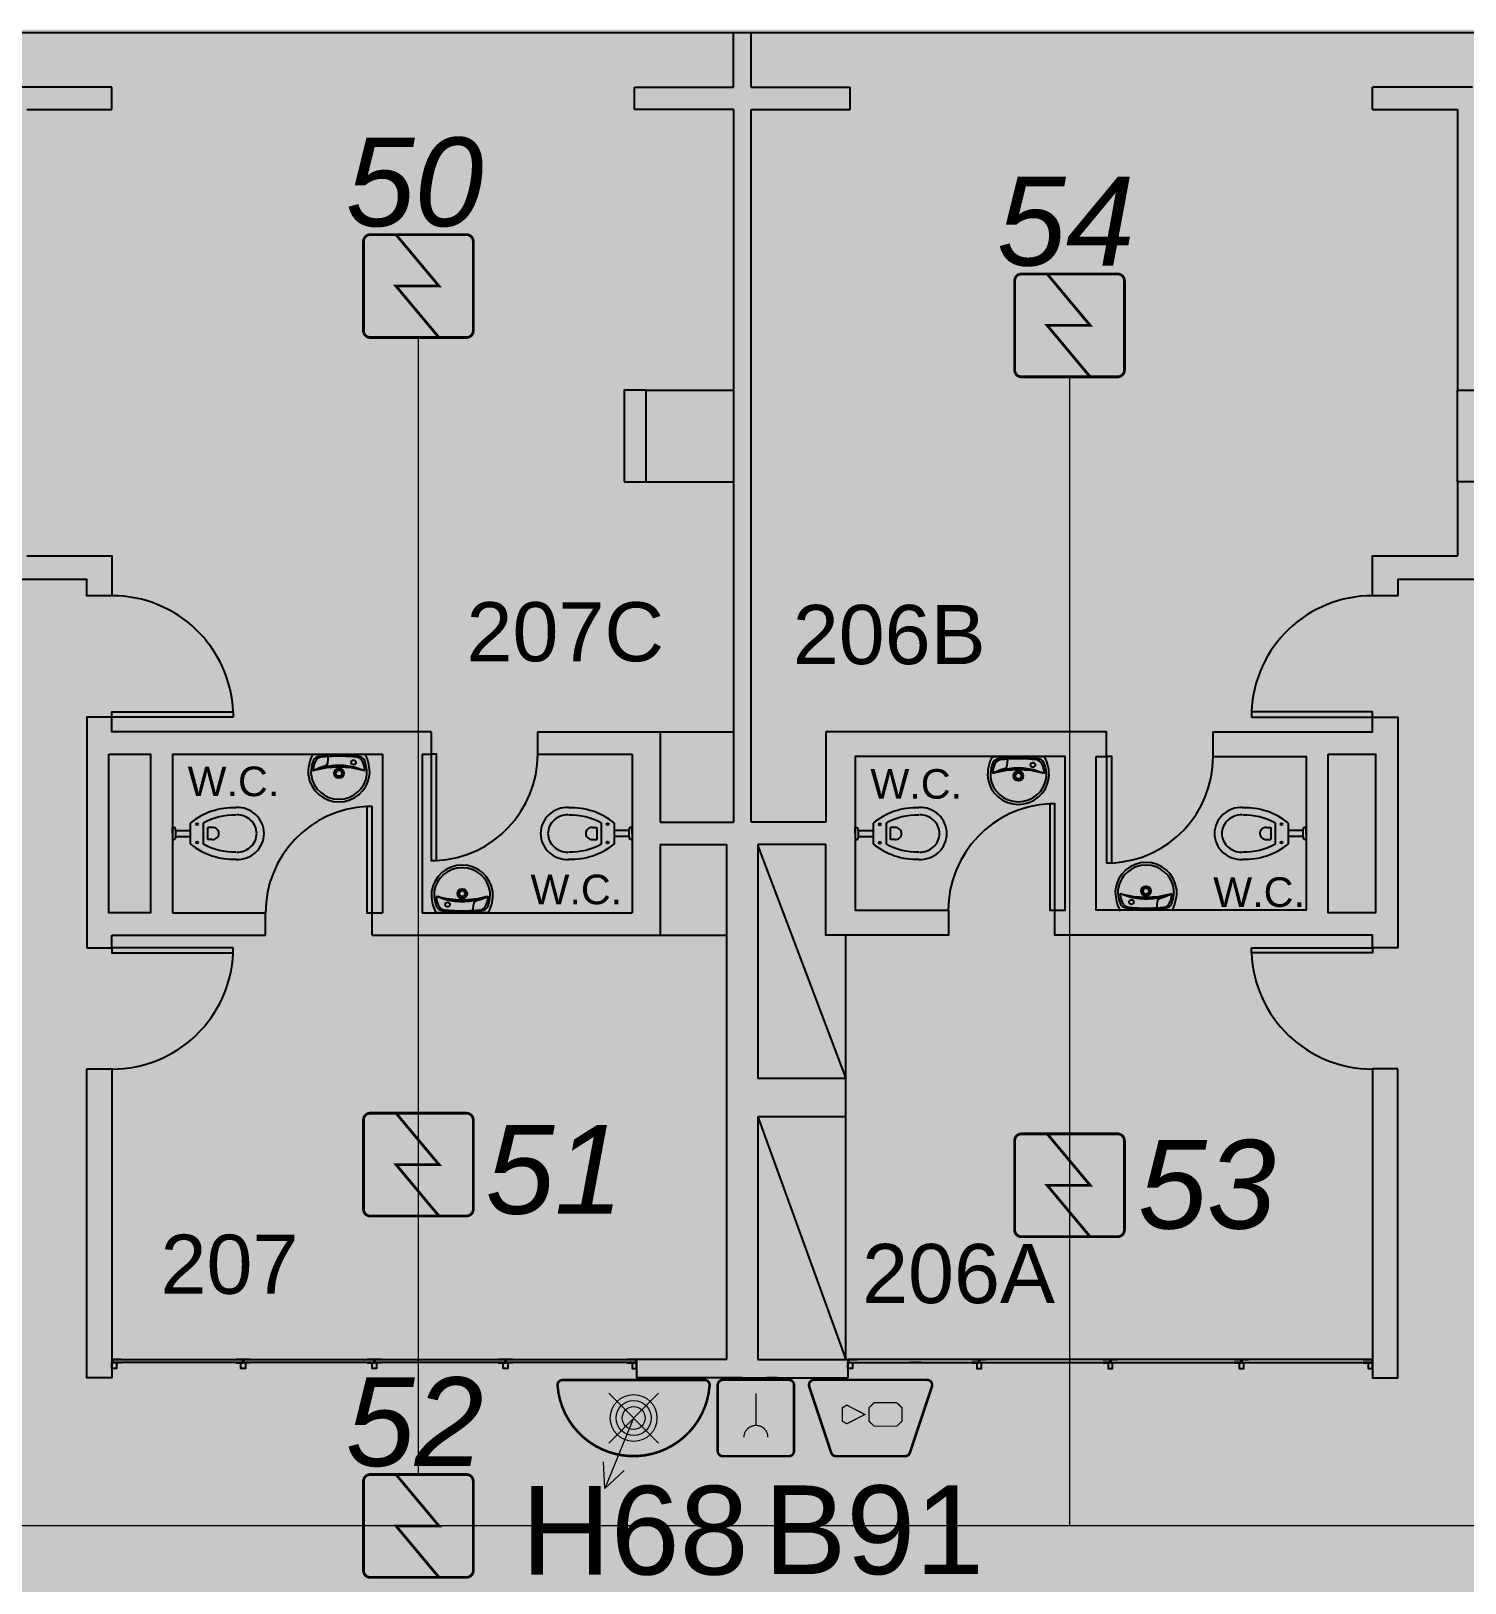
# Model space of a CAD drawing. Header units: metres. Extents: x -331 to 2982, y 362 to 2539.
# Drawn here: x 794.6 to 804.3, y 1904.12 to 1914.62 of the extents above; entities that cross this region are included whole.
import ezdxf
from ezdxf.enums import TextEntityAlignment as Align

# ---------------------------------------------------------------- set-up
doc = ezdxf.new("R2010")
doc.units = ezdxf.units.M
doc.layers.get('0').update_dxf_attribs({"color": 251})
doc.layers.add('_corredores', color=251, linetype='Continuous', plot=False)
doc.layers.add('_salas', color=251, linetype='Continuous', plot=False)
for name, color, linetype in [('ALV', 251, 'Continuous'), ('CX', 251, 'Continuous'), ('DET. FUMAÇA', 1, 'Continuous'), ('Det_Vigas', 251, 'Continuous'), ('Div', 251, 'Continuous'), ('Est', 251, 'Continuous'), ('Mob', 251, 'Continuous'), ('SALAS NOVAS', 7, 'Continuous'), ('Texto_Salas', 251, 'Continuous'), ('vid', 251, 'Continuous'), ('Zlixo04', 251, 'Continuous')]:
    doc.layers.add(name, color=color, linetype=linetype)
doc.styles.add('ARIAL', font='arial.ttf')
doc.styles.add('DESTAQUE', font='arial.ttf', dxfattribs={"height": 0.4})
doc.styles.add('X3G_ENTITY_1416B732', font='arial.ttf', dxfattribs={"height": 0.6})
doc.styles.add('X3G_ENTITY_1416BBCA', font='arial.ttf', dxfattribs={"height": 0.6})
doc.styles.add('X3G_ENTITY_1416BBD4', font='arial.ttf', dxfattribs={"height": 0.6})
doc.styles.add('X3G_ENTITY_1416BBDE', font='arial.ttf', dxfattribs={"height": 0.6})
doc.styles.add('X3G_ENTITY_1416BBE8', font='arial.ttf', dxfattribs={"height": 0.6})
doc.styles.add('X3G_ENTITY_1416BC5C', font='arial.ttf', dxfattribs={"height": 0.6})
doc.styles.add('X3G_ENTITY_1422A53F', font='arial.ttf', dxfattribs={"height": 0.6})

# ---------------------------------------------------------------- blocks, each defined once
blk = doc.blocks.new('WEW')
at = {"color": 1, "lineweight": 0, "true_color": 0xe60000}
for p, q in [((1781.244, 994.005), (1781.439, 994.482)), ((1781.439, 994.482), (1781.308, 994.36)), ((1781.439, 994.482), (1781.447, 994.302)), ((1781.075, 994.175), (1781.413, 993.836)), ((1781.413, 994.175), (1781.075, 993.836))]:
    blk.add_line(p, q, dxfattribs=at)
at = {"color": 1, "true_color": 0xe60000, "const_width": 0.0172}
for points in [[(1779.259, 993.747), (1780.023, 993.747, 0.511918), (1780.056, 993.793), (1779.907, 994.24, 0.322823), (1779.874, 994.263), (1779.408, 994.263, 0.322823), (1779.375, 994.24), (1779.226, 993.793, 0.511918)], [(1780.193, 994.263), (1780.641, 994.263, -0.414214), (1780.675, 994.229), (1780.675, 993.782, -0.414214), (1780.641, 993.747), (1780.193, 993.747, -0.414214), (1780.159, 993.782), (1780.159, 994.229, -0.414214)], [(1780.764, 993.748), (1781.724, 993.748, 0.435311), (1781.759, 993.784, 0.930949), (1780.73, 993.784, 0.435311)]]:
    blk.add_lwpolyline(points, format="xyb", close=True, dxfattribs=at)
at = {"color": 1, "true_color": 0xe60000, "const_width": 0.0086}
for points in [[(1779.463, 994.06), (1779.617, 994.06), (1779.652, 994.026), (1779.652, 993.936), (1779.617, 993.902), (1779.463, 993.902), (1779.428, 993.936), (1779.428, 994.026)], [(1779.832, 993.936), (1779.832, 994.026), (1779.802, 994.044), (1779.679, 993.981), (1779.802, 993.918)]]:
    blk.add_lwpolyline(points, close=True, dxfattribs=at)
for points in [[(1780.336, 994.135), (1780.338, 994.117), (1780.344, 994.099), (1780.351, 994.088), (1780.365, 994.073), (1780.373, 994.067), (1780.386, 994.06), (1780.397, 994.057), (1780.413, 994.055), (1780.421, 994.055), (1780.431, 994.056), (1780.45, 994.062), (1780.464, 994.07), (1780.477, 994.082), (1780.488, 994.096), (1780.494, 994.11), (1780.497, 994.122), (1780.498, 994.13), (1780.498, 994.136)], [(1780.417, 993.837), (1780.417, 994.055)]]:
    blk.add_lwpolyline(points, dxfattribs=at)
at = {"color": 1, "lineweight": 0, "true_color": 0xe60000}
for radius in [0.158, 0.119, 0.0774]:
    blk.add_circle((1781.244, 994.005), radius, dxfattribs=at)
blk = doc.blocks.new('Detector de fumaça')
at = {"layer": 'DET. FUMAÇA', "linetype": 'Continuous', "lineweight": 15, "const_width": 0.0187}
blk.add_lwpolyline([(774.599, 539.816), (775.249, 539.816, -0.414214), (775.296, 539.769), (775.296, 539.167, -0.414214), (775.249, 539.12), (774.599, 539.12, -0.414214), (774.553, 539.167), (774.553, 539.769, -0.414214)], format="xyb", close=True, dxfattribs=at)
blk.add_lwpolyline([(774.773, 539.816), (775.064, 539.468), (774.773, 539.468), (775.064, 539.12)], dxfattribs=at)
blk = doc.blocks.new('VASO')
at = {"layer": 'Mob'}
for p, q in [((302.351, 172.465), (302.38, 172.465)), ((302.38, 172.465), (302.38, 172.383)), ((302.411, 172.354), (302.411, 172.494)), ((302.499, 172.354), (302.499, 172.494)), ((302.619, 172.464), (302.609, 172.464)), ((302.619, 172.424), (302.619, 172.464)), ((302.351, 172.383), (302.38, 172.383)), ((302.599, 172.444), (302.499, 172.444)), ((302.599, 172.404), (302.499, 172.404)), ((302.599, 172.444), (302.599, 172.455)), ((302.599, 172.404), (302.599, 172.444)), ((302.599, 172.404), (302.599, 172.393)), ((302.619, 172.383), (302.609, 172.383)), ((302.619, 172.424), (302.619, 172.383))]:
    blk.add_line(p, q, dxfattribs=at)
for centre in [(302.453, 172.486), (302.453, 172.362)]:
    blk.add_circle(centre, 0.00707, dxfattribs=at)
for centre, radius, start, end in [((302.178, 172.42), 0.179, 86.6811, 178.7962), ((302.205, 172.134), 0.464, 50.6979, 92.0637), ((302.178, 172.42), 0.129, 86.6811, 178.7962), ((302.205, 172.134), 0.414, 60.1325, 92.0637), ((302.349, 172.422), 0.043, 86.6811, 178.7962), ((302.609, 172.455), 0.00935, 90, 180), ((302.178, 172.427), 0.179, 181.2038, 273.3189), ((302.178, 172.427), 0.129, 181.2038, 273.3189), ((302.349, 172.426), 0.043, 181.2038, 273.3189), ((302.609, 172.393), 0.00935, 180, 270), ((302.205, 172.713), 0.464, 267.9363, 309.3021), ((302.205, 172.713), 0.414, 267.9363, 299.8675)]:
    blk.add_arc(centre, radius, start, end, dxfattribs=at)

msp = doc.modelspace()

# ---------------------------------------------------------------- hatches: boundary and pattern name
at = {"layer": '_corredores', "transparency": 33554508}
h = msp.add_hatch(color=256, dxfattribs=at)
h.dxf.hatch_style = 1
h.paths.add_polyline_path([(851.609, 1924.544), (870.379, 1924.544), (870.379, 1926.38), (870.189, 1926.38), (870.189, 1926.577), (870.003, 1926.764), (866.304, 1926.765), (866.288, 1926.731), (866.184, 1926.814), (865.422, 1927.574), (863.994, 1927.574), (862.566, 1927.574), (861.756, 1926.765), (861.72, 1926.765), (861.716, 1926.764), (861.703, 1926.763), (861.685, 1926.763), (858.091, 1926.765), (857.744, 1926.418), (857.397, 1926.765), (853.804, 1926.765), (853.788, 1926.731), (853.684, 1926.814), (852.922, 1927.574), (851.494, 1927.574), (849.748, 1927.574), (849.748, 1926.814), (849.608, 1926.814), (849.608, 1929.894), (841.234, 1929.894), (841.234, 1928.054), (840.474, 1928.054), (840.474, 1927.096), (840.756, 1926.814), (840.374, 1926.432), (840.042, 1926.765), (836.434, 1926.765), (836.419, 1926.731), (836.314, 1926.814), (835.553, 1927.574), (834.124, 1927.574), (832.696, 1927.574), (831.886, 1926.765), (831.85, 1926.765), (831.847, 1926.764), (831.833, 1926.763), (831.815, 1926.763), (828.221, 1926.765), (827.874, 1926.418), (827.528, 1926.765), (823.934, 1926.765), (823.918, 1926.731), (823.814, 1926.814), (823.052, 1927.574), (821.624, 1927.574), (820.195, 1927.574), (819.385, 1926.765), (819.35, 1926.765), (819.346, 1926.764), (819.333, 1926.763), (819.315, 1926.763), (815.721, 1926.765), (815.374, 1926.418), (815.027, 1926.765), (811.434, 1926.765), (811.418, 1926.731), (811.314, 1926.814), (810.552, 1927.574), (809.124, 1927.574), (807.695, 1927.574), (806.886, 1926.765), (806.85, 1926.765), (806.846, 1926.764), (806.833, 1926.763), (806.815, 1926.763), (803.221, 1926.765), (802.874, 1926.418), (802.527, 1926.765), (798.934, 1926.765), (798.918, 1926.731), (798.814, 1926.814), (798.052, 1927.574), (796.624, 1927.574), (795.195, 1927.574), (794.386, 1926.765), (794.35, 1926.765), (794.346, 1926.764), (794.333, 1926.763), (794.315, 1926.763), (790.721, 1926.765), (790.374, 1926.418), (790.027, 1926.765), (786.434, 1926.765), (786.418, 1926.731), (786.314, 1926.814), (785.552, 1927.574), (784.124, 1927.574), (782.696, 1927.574), (781.886, 1926.765), (781.85, 1926.765), (781.846, 1926.764), (781.833, 1926.763), (781.815, 1926.763), (778.221, 1926.765), (777.874, 1926.418), (777.527, 1926.765), (773.934, 1926.765), (773.918, 1926.731), (773.814, 1926.814), (773.052, 1927.574), (771.624, 1927.574), (770.196, 1927.574), (769.386, 1926.765), (769.35, 1926.765), (769.347, 1926.764), (769.333, 1926.763), (769.315, 1926.763), (765.615, 1926.764), (765.429, 1926.577), (765.429, 1926.38), (765.239, 1926.38), (765.239, 1924.544), (770.084, 1924.544), (770.084, 1914.631), (770.394, 1914.631), (770.394, 1905.511), (765.009, 1905.511), (765.009, 1910.811), (763.809, 1910.811), (763.809, 1905.511), (755.909, 1905.511), (755.909, 1910.811), (754.809, 1910.811), (754.809, 1905.511), (746.059, 1905.511), (746.059, 1901.896), (748.429, 1901.896), (748.429, 1903.596), (748.029, 1903.596), (748.029, 1903.796), (754.454, 1903.796), (754.454, 1903.596), (754.129, 1903.596), (754.129, 1901.896), (754.454, 1901.896), (754.454, 1901.696), (754.454, 1901.171), (757.954, 1901.171), (757.954, 1903.571), (757.954, 1903.771), (768.009, 1903.771), (768.009, 1903.751), (768.814, 1903.751), (768.814, 1895.791), (767.984, 1895.791), (767.984, 1895.771), (762.344, 1895.771), (761.069, 1895.771), (761.069, 1893.046), (754.154, 1893.046), (752.479, 1893.046), (752.479, 1860.521), (752.479, 1859.096), (752.479, 1857.621), (754.079, 1857.621), (754.079, 1860.546), (753.904, 1860.546), (753.904, 1863.421), (754.169, 1863.421), (754.169, 1887.631), (760.804, 1887.631), (760.804, 1887.721), (768.909, 1887.721), (770.309, 1887.721), (771.909, 1887.721), (773.009, 1887.721), (775.859, 1887.721), (775.859, 1886.621), (777.159, 1886.621), (777.159, 1887.721), (788.759, 1887.721), (788.759, 1886.621), (790.059, 1886.621), (790.059, 1887.721), (802.309, 1887.721), (804.009, 1887.721), (844.959, 1887.721), (844.959, 1887.896), (845.259, 1887.896), (845.259, 1887.543), (845.259, 1863.221), (807.109, 1863.221), (807.109, 1860.671), (807.109, 1860.571), (806.556, 1860.571), (806.556, 1858.751), (806.556, 1855.871), (806.556, 1855.143), (807.956, 1855.143), (807.956, 1857.121), (809.134, 1857.121), (809.134, 1860.671), (845.259, 1860.671), (845.259, 1855.977), (846.384, 1855.977), (846.384, 1856.871), (846.034, 1856.871), (846.034, 1856.971), (846.434, 1856.971), (846.434, 1860.671), (849.184, 1860.671), (849.184, 1856.971), (849.584, 1856.971), (849.584, 1856.871), (849.234, 1856.871), (849.234, 1855.977), (850.459, 1855.977), (850.459, 1860.671), (859.459, 1860.671), (859.459, 1863.221), (849.559, 1863.221), (849.559, 1888.221), (849.659, 1888.221), (849.659, 1887.721), (854.289, 1887.721), (854.289, 1895.621), (859.259, 1895.621), (859.259, 1905.521), (857.359, 1905.521), (857.359, 1905.621), (858.034, 1905.621), (858.034, 1908.221), (853.709, 1908.221), (853.709, 1908.184), (853.609, 1908.184), (853.609, 1910.121), (850.859, 1910.121), (850.86, 1912.861), (849.659, 1912.861), (849.659, 1908.921), (852.409, 1908.921), (852.409, 1903.771), (852.409, 1895.701), (852.409, 1890.371), (849.559, 1890.371), (849.559, 1908.921), (849.559, 1912.961), (852.259, 1912.961), (852.259, 1914.631), (851.609, 1914.631)])
h.paths.add_polyline_path([(845.929, 1914.631), (846.006, 1914.631), (846.006, 1905.511), (844.999, 1905.511), (844.999, 1909.911), (845.009, 1910.811), (843.809, 1910.811), (843.809, 1905.511), (835.009, 1905.511), (835.009, 1910.811), (833.809, 1910.811), (833.809, 1905.511), (825.009, 1905.511), (825.009, 1910.811), (823.809, 1910.811), (823.809, 1905.511), (815.009, 1905.511), (815.009, 1910.811), (813.809, 1910.811), (813.809, 1905.511), (805.009, 1905.511), (805.009, 1910.811), (803.809, 1910.811), (803.809, 1905.511), (795.009, 1905.511), (795.009, 1910.811), (793.809, 1910.811), (793.809, 1905.511), (785.009, 1905.511), (785.009, 1910.811), (783.809, 1910.811), (783.809, 1905.511), (775.009, 1905.511), (775.009, 1910.811), (773.979, 1910.811), (773.979, 1905.511), (773.194, 1905.511), (773.194, 1914.631), (773.124, 1914.631), (773.124, 1920.111), (775.144, 1920.111), (775.144, 1921.611), (775.124, 1921.611), (775.124, 1922.031), (773.624, 1922.031), (773.624, 1921.611), (773.164, 1921.611), (773.164, 1924.544), (845.929, 1924.543), (845.929, 1921.611), (845.469, 1921.611), (845.469, 1922.031), (843.969, 1922.031), (843.969, 1921.611), (843.949, 1920.111), (845.929, 1920.111)], flags=16)
h.paths.add_polyline_path([(851.494, 1926.432), (851.112, 1926.814), (851.494, 1927.196), (851.876, 1926.814)], flags=16)
h.paths.add_polyline_path([(845.244, 1926.432), (844.862, 1926.814), (845.244, 1927.196), (845.626, 1926.814)], flags=16)
h.paths.add_polyline_path([(845.119, 1903.801), (845.119, 1895.821), (845.259, 1895.821), (845.259, 1890.321), (839.659, 1890.321), (775.859, 1890.321), (772.984, 1890.321), (772.984, 1895.791), (771.754, 1895.791), (771.754, 1903.746), (773.099, 1903.746), (773.099, 1903.801)], flags=16)
h.paths.add_polyline_path([(834.506, 1926.814), (834.124, 1926.432), (833.742, 1926.814), (834.124, 1927.196)], flags=16)
h.paths.add_polyline_path([(863.612, 1926.814), (863.994, 1927.196), (864.376, 1926.814), (863.994, 1926.432)], flags=16)
h.paths.add_polyline_path([(845.259, 1895.821), (845.259, 1890.321), (839.659, 1890.321), (775.859, 1890.321), (772.984, 1890.321), (772.984, 1895.821), (775.859, 1895.821), (839.659, 1895.821)], flags=0)
h.paths.add_polyline_path([(822.006, 1926.814), (821.624, 1926.432), (821.242, 1926.814), (821.624, 1927.196)], flags=16)
h.paths.add_polyline_path([(809.506, 1926.814), (809.124, 1926.432), (808.742, 1926.814), (809.124, 1927.196)], flags=16)
h.paths.add_polyline_path([(797.006, 1926.814), (796.624, 1926.432), (796.242, 1926.814), (796.624, 1927.196)], flags=16)
h.paths.add_polyline_path([(784.506, 1926.814), (784.124, 1926.432), (783.742, 1926.814), (784.124, 1927.196)], flags=16)
h.paths.add_polyline_path([(772.006, 1926.814), (771.624, 1926.432), (771.242, 1926.814), (771.624, 1927.196)], flags=16)
edge = h.paths.add_edge_path(flags=16)
edge.add_line((767.555, 1893.924), (767.408, 1893.821))
edge.add_line((767.408, 1893.821), (767.203, 1894.065))
edge.add_line((767.203, 1894.065), (766.309, 1893.171))
edge.add_arc((765.909, 1892.771), 0.565, -45, 45, ccw=False)
edge.add_line((766.309, 1892.372), (767.203, 1891.477))
edge.add_line((767.203, 1891.477), (767.408, 1891.721))
edge.add_line((767.408, 1891.721), (767.555, 1891.618))
edge.add_arc((765.909, 1892.771), 2.01, 35, 325, ccw=False)
at = {"layer": '_salas', "transparency": 33554559}
h = msp.add_hatch(color=256, dxfattribs=at)
h.dxf.hatch_style = 1
h.paths.add_polyline_path([(805.009, 1905.511), (813.809, 1905.511), (813.809, 1910.811), (815.009, 1910.811), (815.009, 1905.511), (823.809, 1905.511), (823.809, 1910.811), (825.009, 1910.811), (825.009, 1905.511), (833.809, 1905.511), (833.809, 1910.811), (835.009, 1910.811), (835.009, 1905.511), (843.809, 1905.511), (843.809, 1910.811), (845.009, 1910.811), (845.009, 1909.911), (844.999, 1909.911), (844.999, 1905.511), (846.006, 1905.511), (846.006, 1914.631), (773.194, 1914.631), (773.194, 1905.511), (773.979, 1905.511), (773.979, 1910.811), (775.009, 1910.811), (775.009, 1905.511), (783.809, 1905.511), (783.809, 1910.811), (785.009, 1910.811), (785.009, 1905.511), (793.809, 1905.511), (793.809, 1910.811), (795.009, 1910.811), (795.009, 1905.511), (803.809, 1905.511), (803.809, 1910.811), (805.009, 1910.811)])

# ---------------------------------------------------------------- linework, layer by layer
at = {"layer": 'ALV'}
for p, q in [((799.349, 1914.241), (799.349, 1914.611)), ((795.144, 1914.241), (794.469, 1914.241)), ((795.144, 1914.091), (795.144, 1914.241)), ((798.679, 1914.091), (798.679, 1914.241)), ((798.679, 1914.241), (799.349, 1914.241)), ((794.569, 1914.091), (795.144, 1914.091)), ((799.349, 1914.091), (798.679, 1914.091)), ((799.349, 1914.091), (799.349, 1909.269)), ((797.304, 1909.881), (797.304, 1909.731)), ((798.024, 1909.881), (798.854, 1909.881)), ((798.024, 1909.881), (798.024, 1909.731)), ((798.854, 1909.881), (798.854, 1909.269)), ((795.554, 1909.731), (795.554, 1908.656)), ((795.554, 1909.731), (796.974, 1909.731)), ((796.974, 1909.731), (796.974, 1908.656)), ((797.244, 1909.731), (797.304, 1909.731)), ((797.244, 1909.731), (797.244, 1908.656)), ((798.024, 1909.731), (798.664, 1909.731)), ((798.664, 1909.731), (798.664, 1908.656)), ((798.854, 1909.269), (799.349, 1909.269)), ((798.854, 1909.119), (798.854, 1908.506)), ((798.854, 1909.119), (799.304, 1909.119)), ((799.304, 1905.636), (799.304, 1909.119)), ((795.554, 1908.656), (796.184, 1908.656)), ((796.184, 1908.506), (796.184, 1908.656)), ((796.904, 1908.656), (796.974, 1908.656)), ((796.904, 1908.506), (796.904, 1908.656)), ((797.244, 1908.656), (798.664, 1908.656)), ((795.144, 1908.506), (796.184, 1908.506)), ((795.144, 1908.421), (795.144, 1908.506)), ((796.904, 1908.506), (798.854, 1908.506)), ((794.974, 1908.421), (795.144, 1908.421)), ((799.304, 1905.636), (798.694, 1905.636)), ((798.694, 1905.636), (798.694, 1905.511)), ((799.409, 1905.511), (798.694, 1905.511))]:
    msp.add_line(p, q, dxfattribs=at)
at = {"layer": 'ALV', "color": 251}
for p, q in [((799.469, 1914.241), (799.469, 1914.611)), ((799.469, 1914.241), (800.139, 1914.241)), ((800.139, 1914.091), (800.139, 1914.241)), ((803.674, 1914.091), (803.674, 1914.241)), ((804.349, 1914.241), (803.674, 1914.241)), ((799.469, 1909.269), (799.469, 1914.091)), ((799.469, 1914.091), (800.139, 1914.091)), ((803.674, 1914.091), (804.249, 1914.091)), ((804.249, 1914.091), (804.249, 1912.191)), ((804.249, 1911.571), (804.249, 1911.071)), ((800.964, 1909.881), (799.974, 1909.881)), ((799.974, 1909.881), (799.974, 1909.269)), ((799.974, 1909.269), (799.469, 1909.269)), ((799.514, 1909.119), (799.514, 1907.536)), ((800.109, 1907.536), (799.514, 1907.536)), ((800.109, 1907.276), (800.109, 1907.536)), ((799.514, 1907.276), (799.514, 1905.636)), ((800.109, 1907.276), (799.514, 1907.276)), ((799.514, 1905.636), (800.124, 1905.636)), ((800.124, 1905.636), (800.124, 1905.511)), ((799.409, 1905.511), (800.124, 1905.511))]:
    msp.add_line(p, q, dxfattribs=at)
at = {"layer": 'ALV'}
for points in [[(794.569, 1911.071), (795.144, 1911.071), (795.144, 1910.801), (794.974, 1910.801), (794.974, 1910.911), (793.844, 1910.911), (793.844, 1910.801), (793.674, 1910.801), (793.674, 1911.071), (794.249, 1911.071)], [(797.304, 1909.881), (795.144, 1909.881), (795.144, 1909.981), (794.974, 1909.981), (794.974, 1908.421)], [(796.047, 1905.615), (796.047, 1905.575), (796.017, 1905.575), (796.017, 1905.615)], [(796.934, 1905.615), (796.934, 1905.575), (796.904, 1905.575), (796.904, 1905.615)]]:
    msp.add_lwpolyline(points, dxfattribs=at)
at = {"layer": 'ALV', "color": 251}
for points in [[(804.569, 1911.071), (805.144, 1911.071), (805.144, 1910.801), (804.974, 1910.801), (804.974, 1910.911), (803.844, 1910.911), (803.844, 1910.801), (803.674, 1910.801), (803.674, 1911.071), (804.249, 1911.071)], [(802.594, 1909.881), (803.674, 1909.881), (803.674, 1909.981), (803.844, 1909.981), (803.844, 1908.421), (803.674, 1908.421), (803.674, 1908.506), (801.524, 1908.506), (801.524, 1908.674), (801.594, 1908.674), (801.594, 1909.714), (800.174, 1909.714), (800.174, 1908.674), (800.804, 1908.674), (800.804, 1908.506), (799.974, 1908.506), (799.974, 1909.119), (799.514, 1909.119)], [(801.804, 1909.714), (801.874, 1909.714), (801.874, 1909.881), (799.974, 1909.881)], [(802.594, 1909.881), (802.594, 1909.714), (803.224, 1909.714), (803.224, 1908.674), (801.804, 1908.674), (801.804, 1909.714)]]:
    msp.add_lwpolyline(points, dxfattribs=at)
at = {"layer": 'ALV'}
for points in [[(795.124, 1909.731), (795.404, 1909.731), (795.404, 1908.656), (795.124, 1908.656)], [(794.974, 1907.601), (795.144, 1907.601), (795.144, 1905.511), (794.974, 1905.511)], [(795.148, 1905.635), (798.69, 1905.635), (798.69, 1905.615), (795.148, 1905.615)], [(795.984, 1905.635), (796.029, 1905.635), (796.029, 1905.615), (795.984, 1905.615), (795.984, 1905.614), (796.03, 1905.614), (796.03, 1905.636), (795.984, 1905.636)], [(796.033, 1905.636), (796.03, 1905.636), (796.03, 1905.614), (796.033, 1905.614)], [(796.08, 1905.635), (796.034, 1905.635), (796.034, 1905.615), (796.08, 1905.615), (796.08, 1905.614), (796.033, 1905.614), (796.033, 1905.636), (796.08, 1905.636)], [(796.871, 1905.635), (796.917, 1905.635), (796.917, 1905.615), (796.871, 1905.615), (796.871, 1905.614), (796.918, 1905.614), (796.918, 1905.636), (796.871, 1905.636)], [(796.921, 1905.636), (796.918, 1905.636), (796.918, 1905.614), (796.921, 1905.614)], [(796.967, 1905.635), (796.922, 1905.635), (796.922, 1905.615), (796.967, 1905.615), (796.967, 1905.614), (796.921, 1905.614), (796.921, 1905.636), (796.967, 1905.636)]]:
    msp.add_lwpolyline(points, close=True, dxfattribs=at)
at = {"layer": 'ALV', "color": 251}
for points in [[(803.374, 1909.731), (803.694, 1909.731), (803.694, 1908.656), (803.374, 1908.656)], [(803.844, 1907.601), (803.674, 1907.601), (803.674, 1905.511), (803.844, 1905.511)]]:
    msp.add_lwpolyline(points, close=True, dxfattribs=at)
at = {"layer": 'CX'}
for points in [[(795.964, 1909.981), (795.144, 1909.981), (795.144, 1910.016), (795.964, 1910.016)], [(797.339, 1909.011), (797.339, 1909.731), (797.304, 1909.731), (797.304, 1909.011)], [(796.869, 1909.376), (796.869, 1908.656), (796.904, 1908.656), (796.904, 1909.376)], [(795.964, 1908.421), (795.144, 1908.421), (795.144, 1908.386), (795.964, 1908.386)], [(795.147, 1905.636), (795.144, 1905.636), (795.144, 1905.614), (795.147, 1905.614)], [(795.207, 1905.635), (795.148, 1905.635), (795.148, 1905.615), (795.207, 1905.615), (795.207, 1905.614), (795.147, 1905.614), (795.147, 1905.636), (795.207, 1905.636)], [(797.759, 1905.635), (797.804, 1905.635), (797.804, 1905.615), (797.759, 1905.615), (797.759, 1905.614), (797.805, 1905.614), (797.805, 1905.636), (797.759, 1905.636)], [(797.808, 1905.636), (797.805, 1905.636), (797.805, 1905.614), (797.808, 1905.614)], [(797.855, 1905.635), (797.809, 1905.635), (797.809, 1905.615), (797.855, 1905.615), (797.855, 1905.614), (797.808, 1905.614), (797.808, 1905.636), (797.855, 1905.636)], [(798.631, 1905.635), (798.69, 1905.635), (798.69, 1905.615), (798.631, 1905.615), (798.631, 1905.614), (798.691, 1905.614), (798.691, 1905.636), (798.631, 1905.636)], [(798.691, 1905.636), (798.694, 1905.636), (798.694, 1905.614), (798.691, 1905.614)]]:
    msp.add_lwpolyline(points, close=True, dxfattribs=at)
at = {"layer": 'CX', "color": 251}
for points in [[(802.854, 1909.981), (803.674, 1909.981), (803.674, 1910.016), (802.854, 1910.016)], [(801.909, 1908.994), (801.909, 1909.714), (801.874, 1909.714), (801.874, 1908.994)], [(801.489, 1909.394), (801.489, 1908.674), (801.524, 1908.674), (801.524, 1909.394)], [(802.854, 1908.421), (803.674, 1908.421), (803.674, 1908.386), (802.854, 1908.386)], [(800.127, 1905.636), (800.124, 1905.636), (800.124, 1905.614), (800.127, 1905.614)], [(800.187, 1905.635), (800.128, 1905.635), (800.128, 1905.615), (800.187, 1905.615), (800.187, 1905.614), (800.127, 1905.614), (800.127, 1905.636), (800.187, 1905.636)], [(800.964, 1905.635), (801.009, 1905.635), (801.009, 1905.615), (800.964, 1905.615), (800.964, 1905.614), (801.01, 1905.614), (801.01, 1905.636), (800.964, 1905.636)], [(801.01, 1905.636), (801.013, 1905.636), (801.013, 1905.614), (801.01, 1905.614)], [(801.06, 1905.635), (801.014, 1905.635), (801.014, 1905.615), (801.06, 1905.615), (801.06, 1905.614), (801.013, 1905.614), (801.013, 1905.636), (801.06, 1905.636)], [(801.851, 1905.635), (801.897, 1905.635), (801.897, 1905.615), (801.851, 1905.615), (801.851, 1905.614), (801.898, 1905.614), (801.898, 1905.636), (801.851, 1905.636)], [(801.898, 1905.636), (801.901, 1905.636), (801.901, 1905.614), (801.898, 1905.614)], [(801.947, 1905.635), (801.902, 1905.635), (801.902, 1905.615), (801.947, 1905.615), (801.947, 1905.614), (801.901, 1905.614), (801.901, 1905.636), (801.947, 1905.636)], [(802.739, 1905.635), (802.784, 1905.635), (802.784, 1905.615), (802.739, 1905.615), (802.739, 1905.614), (802.785, 1905.614), (802.785, 1905.636), (802.739, 1905.636)], [(802.785, 1905.636), (802.788, 1905.636), (802.788, 1905.614), (802.785, 1905.614)], [(802.835, 1905.635), (802.789, 1905.635), (802.789, 1905.615), (802.835, 1905.615), (802.835, 1905.614), (802.788, 1905.614), (802.788, 1905.636), (802.835, 1905.636)], [(803.611, 1905.635), (803.67, 1905.635), (803.67, 1905.615), (803.611, 1905.615), (803.611, 1905.614), (803.671, 1905.614), (803.671, 1905.636), (803.611, 1905.636)], [(803.671, 1905.636), (803.674, 1905.636), (803.674, 1905.614), (803.671, 1905.614)]]:
    msp.add_lwpolyline(points, close=True, dxfattribs=at)
at = {"layer": 'CX'}
for points in [[(795.174, 1905.615), (795.174, 1905.575), (795.144, 1905.575), (795.144, 1905.615)], [(797.822, 1905.615), (797.822, 1905.575), (797.792, 1905.575), (797.792, 1905.615)], [(798.664, 1905.615), (798.664, 1905.575), (798.694, 1905.575), (798.694, 1905.615)]]:
    msp.add_lwpolyline(points, dxfattribs=at)
at = {"layer": 'CX', "color": 251}
for points in [[(800.154, 1905.615), (800.154, 1905.575), (800.124, 1905.575), (800.124, 1905.615)], [(800.997, 1905.615), (800.997, 1905.575), (801.027, 1905.575), (801.027, 1905.615)], [(801.884, 1905.615), (801.884, 1905.575), (801.914, 1905.575), (801.914, 1905.615)], [(802.772, 1905.615), (802.772, 1905.575), (802.802, 1905.575), (802.802, 1905.615)], [(803.644, 1905.615), (803.644, 1905.575), (803.674, 1905.575), (803.674, 1905.615)]]:
    msp.add_lwpolyline(points, dxfattribs=at)
at = {"layer": 'CX', "color": 251, "true_color": 0x606060}
for centre, radius, start, end in [((795.144, 1909.981), 0.821, 2.4441, 90), ((797.304, 1909.731), 0.721, 272.783, 0), ((796.904, 1908.656), 0.721, 92.783, 180), ((795.144, 1908.421), 0.821, 270, 357.5559)]:
    msp.add_arc(centre, radius, start, end, dxfattribs=at)
at = {"layer": 'CX', "color": 251}
for centre, radius, start, end in [((803.674, 1909.981), 0.821, 90, 177.5559), ((801.874, 1909.714), 0.721, 272.783, 0), ((801.524, 1908.674), 0.721, 92.783, 180), ((803.674, 1908.421), 0.821, 182.4441, 270)]:
    msp.add_arc(centre, radius, start, end, dxfattribs=at)
at = {"layer": 'Det_Vigas', "color": 251}
for p, q in [((795.64, 1905.615), (795.565, 1905.615)), ((800.62, 1905.615), (800.545, 1905.615)), ((799.647, 1905.511), (799.572, 1905.511))]:
    msp.add_line(p, q, dxfattribs=at)
at = {"layer": 'Div', "color": 150, "linetype": 'Continuous', "lineweight": 0}
for p, q in [((797.218, 1904.857), (797.218, 1912.549)), ((801.623, 1912.282), (801.623, 1904.51)), ((847.293, 1904.51), (748.299, 1904.51))]:
    msp.add_line(p, q, dxfattribs=at)
at = {"layer": 'Est'}
msp.add_lwpolyline([(798.609, 1911.571), (798.759, 1911.571), (798.759, 1912.191), (798.609, 1912.191)], close=True, dxfattribs=at)
at = {"layer": 'Est', "color": 251}
msp.add_lwpolyline([(804.249, 1912.191), (804.569, 1912.191), (804.569, 1911.571), (804.249, 1911.571)], close=True, dxfattribs=at)
at = {"layer": 'Mob'}
for p, q in [((798.759, 1912.191), (799.349, 1912.191)), ((798.759, 1911.571), (799.349, 1911.571)), ((798.854, 1909.881), (799.349, 1909.881)), ((796.503, 1909.731), (796.855, 1909.731)), ((795.674, 1909.264), (795.674, 1909.124)), ((795.762, 1909.264), (795.762, 1909.124)), ((798.456, 1909.124), (798.456, 1909.264)), ((798.544, 1909.124), (798.544, 1909.264)), ((795.554, 1909.194), (795.554, 1909.234)), ((795.554, 1909.234), (795.565, 1909.234)), ((795.554, 1909.194), (795.554, 1909.153)), ((795.574, 1909.214), (795.574, 1909.225)), ((795.574, 1909.214), (795.574, 1909.174)), ((795.574, 1909.214), (795.674, 1909.214)), ((795.574, 1909.174), (795.674, 1909.174)), ((795.574, 1909.174), (795.574, 1909.163)), ((795.793, 1909.153), (795.793, 1909.234)), ((795.822, 1909.234), (795.793, 1909.234)), ((798.396, 1909.234), (798.425, 1909.234)), ((798.425, 1909.234), (798.425, 1909.153)), ((798.644, 1909.214), (798.544, 1909.214)), ((798.644, 1909.174), (798.544, 1909.174)), ((798.644, 1909.214), (798.644, 1909.225)), ((798.644, 1909.174), (798.644, 1909.214)), ((798.644, 1909.174), (798.644, 1909.163)), ((798.664, 1909.234), (798.653, 1909.234)), ((798.664, 1909.194), (798.664, 1909.234)), ((798.664, 1909.194), (798.664, 1909.153)), ((795.554, 1909.153), (795.565, 1909.153)), ((795.822, 1909.153), (795.793, 1909.153)), ((798.396, 1909.153), (798.425, 1909.153)), ((798.664, 1909.153), (798.653, 1909.153)), ((797.69, 1908.656), (797.339, 1908.656)), ((798.854, 1908.506), (799.304, 1908.506))]:
    msp.add_line(p, q, dxfattribs=at)
at = {"layer": 'Mob', "color": 251}
for p, q in [((801.101, 1909.714), (801.452, 1909.714)), ((802.317, 1908.674), (801.966, 1908.674))]:
    msp.add_line(p, q, dxfattribs=at)
at = {"layer": 'Mob', "color": 251, "ltscale": 0.8}
for p, q in [((799.514, 1909.111), (800.109, 1907.536)), ((799.514, 1907.276), (800.109, 1905.636))]:
    msp.add_line(p, q, dxfattribs=at)
at = {"layer": 'Mob'}
for points in [[(796.68, 1909.72, 0.019765), (796.554, 1909.715, 0.055725), (796.536, 1909.713, 0.26837), (796.503, 1909.677, 0.08527), (796.491, 1909.59, 0.373975), (796.68, 1909.425, 0.373975), (796.869, 1909.59, 0.08527), (796.857, 1909.677, 0.26837), (796.824, 1909.713, 0.055725), (796.806, 1909.715, 0.019765)], [(797.514, 1908.667, 0.019765), (797.64, 1908.672, 0.055725), (797.658, 1908.674, 0.26837), (797.691, 1908.71, 0.08527), (797.703, 1908.798, 0.373975), (797.514, 1908.962, 0.373975), (797.324, 1908.798, 0.08527), (797.336, 1908.71, 0.26837), (797.37, 1908.674, 0.055725), (797.388, 1908.672, 0.019765)]]:
    msp.add_lwpolyline(points, format="xyb", close=True, dxfattribs=at)
for points in [[(796.854, 1909.624, 0.09339), (796.842, 1909.677, 0.281673), (796.797, 1909.71, 0.022774), (796.707, 1909.716), (796.68, 1909.716), (796.653, 1909.716, 0.022774), (796.563, 1909.71, 0.281673), (796.518, 1909.677, 0.09339), (796.505, 1909.624)], [(796.515, 1909.62, -0.467154), (796.518, 1909.627, -0.039312), (796.585, 1909.651, 0.320715), (796.604, 1909.671, 0.032811), (796.608, 1909.709)], [(796.854, 1909.624, -0.557482), (796.847, 1909.619, 0.068592), (796.743, 1909.649, 0.02486), (796.68, 1909.654, 0.02486), (796.617, 1909.649, 0.068592), (796.513, 1909.619, -0.557482), (796.505, 1909.624)], [(796.847, 1909.619, 0.072415), (796.68, 1909.642, 0.072415), (796.512, 1909.619)], [(797.339, 1908.763, -0.557482), (797.347, 1908.768, 0.068592), (797.451, 1908.738, 0.02486), (797.514, 1908.733, 0.02486), (797.577, 1908.738, 0.068592), (797.681, 1908.768, -0.557482), (797.688, 1908.763)], [(797.339, 1908.763, 0.09339), (797.352, 1908.71, 0.281673), (797.397, 1908.677, 0.022774), (797.487, 1908.671), (797.514, 1908.671), (797.541, 1908.671, 0.022774), (797.631, 1908.677, 0.281673), (797.676, 1908.71, 0.09339), (797.688, 1908.763)], [(797.346, 1908.769, 0.072415), (797.514, 1908.745, 0.072415), (797.681, 1908.769)], [(797.678, 1908.767, -0.467154), (797.676, 1908.76, -0.039312), (797.609, 1908.737, 0.320715), (797.59, 1908.716, 0.032811), (797.586, 1908.679)]]:
    msp.add_lwpolyline(points, format="xyb", dxfattribs=at)
at = {"layer": 'Mob', "color": 251}
for points in [[(801.277, 1909.703, 0.019765), (801.151, 1909.698, 0.055725), (801.133, 1909.696, 0.26837), (801.1, 1909.66, 0.08527), (801.088, 1909.572, 0.373975), (801.277, 1909.408, 0.373975), (801.467, 1909.572, 0.08527), (801.455, 1909.66, 0.26837), (801.421, 1909.696, 0.055725), (801.403, 1909.698, 0.019765)], [(802.141, 1908.684, 0.019765), (802.267, 1908.689, 0.055725), (802.285, 1908.692, 0.26837), (802.318, 1908.728, 0.08527), (802.33, 1908.815, 0.373975), (802.141, 1908.98, 0.373975), (801.951, 1908.815, 0.08527), (801.963, 1908.728, 0.26837), (801.997, 1908.692, 0.055725), (802.015, 1908.689, 0.019765)]]:
    msp.add_lwpolyline(points, format="xyb", close=True, dxfattribs=at)
for points in [[(801.452, 1909.606, 0.09339), (801.439, 1909.66, 0.281673), (801.394, 1909.693, 0.022774), (801.304, 1909.698), (801.277, 1909.698), (801.25, 1909.698, 0.022774), (801.16, 1909.693, 0.281673), (801.115, 1909.66, 0.09339), (801.103, 1909.606)], [(801.113, 1909.602, -0.467154), (801.115, 1909.609, -0.039312), (801.182, 1909.633, 0.320715), (801.201, 1909.653, 0.032811), (801.205, 1909.691)], [(801.452, 1909.606, -0.557482), (801.444, 1909.601, 0.068592), (801.34, 1909.631, 0.02486), (801.277, 1909.636, 0.02486), (801.214, 1909.631, 0.068592), (801.11, 1909.601, -0.557482), (801.103, 1909.606)], [(801.445, 1909.601, 0.072415), (801.277, 1909.624, 0.072415), (801.11, 1909.601)], [(801.966, 1908.781, -0.557482), (801.974, 1908.786, 0.068592), (802.078, 1908.756, 0.02486), (802.141, 1908.751, 0.02486), (802.204, 1908.756, 0.068592), (802.308, 1908.786, -0.557482), (802.315, 1908.781)], [(801.966, 1908.781, 0.09339), (801.979, 1908.728, 0.281673), (802.024, 1908.695, 0.022774), (802.114, 1908.689), (802.141, 1908.689), (802.168, 1908.689, 0.022774), (802.258, 1908.695, 0.281673), (802.303, 1908.728, 0.09339), (802.315, 1908.781)], [(801.973, 1908.786, 0.072415), (802.141, 1908.763, 0.072415), (802.308, 1908.786)], [(802.305, 1908.785, -0.467154), (802.303, 1908.778, -0.039312), (802.236, 1908.754, 0.320715), (802.217, 1908.734, 0.032811), (802.213, 1908.696)]]:
    msp.add_lwpolyline(points, format="xyb", dxfattribs=at)
for points in [[(800.109, 1907.536), (800.109, 1908.506)], [(800.109, 1905.636), (800.109, 1907.276)]]:
    msp.add_lwpolyline(points, dxfattribs=at)
at = {"layer": 'Mob'}
for centre, radius in [((796.779, 1909.674), 0.0158), ((796.68, 1909.601), 0.0328), ((796.68, 1909.601), 0.0203), ((795.72, 1909.256), 0.00707), ((798.498, 1909.256), 0.00707), ((795.72, 1909.132), 0.00707), ((798.498, 1909.132), 0.00707), ((797.514, 1908.787), 0.0328), ((797.514, 1908.787), 0.0203), ((797.415, 1908.713), 0.0158)]:
    msp.add_circle(centre, radius, dxfattribs=at)
at = {"layer": 'Mob', "color": 251}
for centre, radius in [((801.277, 1909.583), 0.0328), ((801.277, 1909.583), 0.0203), ((801.376, 1909.657), 0.0158), ((802.042, 1908.73), 0.0158), ((802.141, 1908.804), 0.0328), ((802.141, 1908.804), 0.0203)]:
    msp.add_circle(centre, radius, dxfattribs=at)
at = {"layer": 'Mob'}
for centre, radius, start, end in [((796.738, 1909.606), 0.266, 151.9123, 184.0939), ((796.622, 1909.606), 0.266, 355.9061, 27.7353), ((796.68, 1909.616), 0.209, 187.9818, 270), ((796.68, 1909.616), 0.209, 270, 352.0182), ((795.968, 1908.904), 0.464, 87.9363, 129.3021), ((795.995, 1909.19), 0.179, 1.2038, 93.3189), ((798.223, 1909.19), 0.179, 86.6811, 178.7962), ((798.25, 1908.904), 0.464, 50.6979, 92.0637), ((795.968, 1908.904), 0.414, 87.9363, 119.8675), ((795.995, 1909.19), 0.129, 1.2038, 93.3189), ((798.223, 1909.19), 0.129, 86.6811, 178.7962), ((798.25, 1908.904), 0.414, 60.1325, 92.0637), ((795.565, 1909.225), 0.00935, 0, 90), ((795.565, 1909.163), 0.00935, 270, 0), ((795.825, 1909.192), 0.043, 1.2038, 93.3189), ((795.825, 1909.196), 0.043, 266.6811, 358.7962), ((795.995, 1909.197), 0.179, 266.6811, 358.7962), ((795.995, 1909.197), 0.129, 266.6811, 358.7962), ((798.223, 1909.197), 0.179, 181.2038, 273.3189), ((798.223, 1909.197), 0.129, 181.2038, 273.3189), ((798.393, 1909.192), 0.043, 86.6811, 178.7962), ((798.393, 1909.196), 0.043, 181.2038, 273.3189), ((798.653, 1909.225), 0.00935, 90, 180), ((798.653, 1909.163), 0.00935, 180, 270), ((795.968, 1909.483), 0.464, 230.6979, 272.0637), ((795.968, 1909.483), 0.414, 240.1325, 272.0637), ((798.25, 1909.483), 0.464, 267.9363, 309.3021), ((798.25, 1909.483), 0.414, 267.9363, 299.8675), ((797.514, 1908.771), 0.209, 90, 172.0182), ((797.514, 1908.771), 0.209, 7.9818, 90), ((797.572, 1908.781), 0.266, 175.9061, 207.7353), ((797.456, 1908.781), 0.266, 331.9123, 4.0939)]:
    msp.add_arc(centre, radius, start, end, dxfattribs=at)
at = {"layer": 'Mob', "color": 251}
for centre, radius, start, end in [((801.335, 1909.589), 0.266, 151.9123, 184.0939), ((801.103, 1909.711), 0.0027, 90, 152.2647), ((801.452, 1909.711), 0.0027, 27.7353, 90), ((801.219, 1909.589), 0.266, 355.9061, 27.7353), ((801.277, 1909.599), 0.209, 187.9818, 270), ((801.277, 1909.599), 0.209, 270, 352.0182), ((802.141, 1908.789), 0.209, 90, 172.0182), ((802.141, 1908.789), 0.209, 7.9818, 90), ((802.199, 1908.799), 0.266, 175.9061, 207.7353), ((802.083, 1908.799), 0.266, 331.9123, 4.0939), ((801.966, 1908.676), 0.0027, 207.7353, 270), ((802.315, 1908.676), 0.0027, 270, 332.2647)]:
    msp.add_arc(centre, radius, start, end, dxfattribs=at)
at = {"layer": 'vid', "color": 251, "linetype": 'ByBlock'}
msp.add_line((773.124, 1914.611), (846.149, 1914.611), dxfattribs=at)
at = {"layer": 'vid', "color": 251}
msp.add_lwpolyline([(803.67, 1905.635), (800.128, 1905.635), (800.128, 1905.615), (803.67, 1905.615)], close=True, dxfattribs=at)

# ---------------------------------------------------------------- block references
at = {"lineweight": 0, "rotation": 180}
msp.add_blockref('WEW', (2579.918, 2899.245), dxfattribs=at)
at = {"layer": 'DET. FUMAÇA', "linetype": 'Continuous', "lineweight": 0}
for p in [(22.293, 1373.428), (26.699, 1373.162), (22.293, 1367.486), (26.699, 1367.346), (22.293, 1365.042)]:
    msp.add_blockref('Detector de fumaça', p, dxfattribs=at)
at = {"layer": 'Zlixo04', "color": 251, "rotation": 180}
msp.add_blockref('VASO', (1102.793, 2081.617), dxfattribs=at)
at = {"layer": 'Zlixo04', "color": 251}
msp.add_blockref('VASO', (500.605, 1736.77), dxfattribs=at)

# ---------------------------------------------------------------- texts
at = {"layer": 'Div', "color": 5, "linetype": 'Continuous', "lineweight": 0, "true_color": 0x0000ff, "char_height": 0.6, "attachment_point": 1}
for s, insert, style in [('{\\fArial|b0|i1|c0|p34;50}', (796.726, 1913.901), 'X3G_ENTITY_1416BBDE'), ('{\\fArial|b0|i1|c0|p34;54}', (801.132, 1913.635), 'X3G_ENTITY_1416BBCA'), ('{\\fArial|b0|i1|c0|p34;51}', (797.672, 1907.221), 'X3G_ENTITY_1416BBE8'), ('{\\fArial|b0|i1|c0|p34;53}', (802.087, 1907.121), 'X3G_ENTITY_1416BBD4'), ('{\\fArial|b0|i1|c0|p34;52}', (796.726, 1905.515), 'X3G_ENTITY_1416BC5C')]:
    msp.add_mtext_dynamic_manual_height_columns(s, width=13.3188, gutter_width=2.5, heights=[0], dxfattribs=dict(at, insert=insert, style=style))
at = {"layer": 'Div', "color": 96, "linetype": 'Continuous', "lineweight": 0, "true_color": 0x008000, "insert": (797.914, 1904.781), "char_height": 0.6, "width": 13.3188, "attachment_point": 1, "style": 'X3G_ENTITY_1422A53F'}
msp.add_mtext('H68', dxfattribs=at)
at = {"layer": 'Div', "color": 6, "linetype": 'Continuous', "lineweight": 0, "true_color": 0xff00ff, "insert": (799.554, 1904.784), "char_height": 0.6, "attachment_point": 1, "style": 'X3G_ENTITY_1416B732'}
msp.add_mtext_dynamic_manual_height_columns('B91', width=13.3188, gutter_width=2.5, heights=[0], dxfattribs=at)
at = {"layer": 'SALAS NOVAS', "color": 251, "linetype": 'ByBlock', "style": 'DESTAQUE'}
for s, p in [('207C ', (798.289, 1910.358)), ('206B ', (800.481, 1910.339)), ('207 ', (796.017, 1906.08)), ('206A ', (800.95, 1906.017))]:
    msp.add_text(s, height=0.4, dxfattribs=at).set_placement(p, align=Align.CENTER)
at = {"layer": 'Texto_Salas', "color": 251, "char_height": 0.2, "width": 2.2626, "attachment_point": 2, "style": 'ARIAL'}
for insert in [(795.966, 1909.646), (800.586, 1909.629), (798.286, 1908.915), (802.906, 1908.897)]:
    msp.add_mtext('W.C.', dxfattribs=dict(at, insert=insert))

doc.saveas('drawing.dxf')
